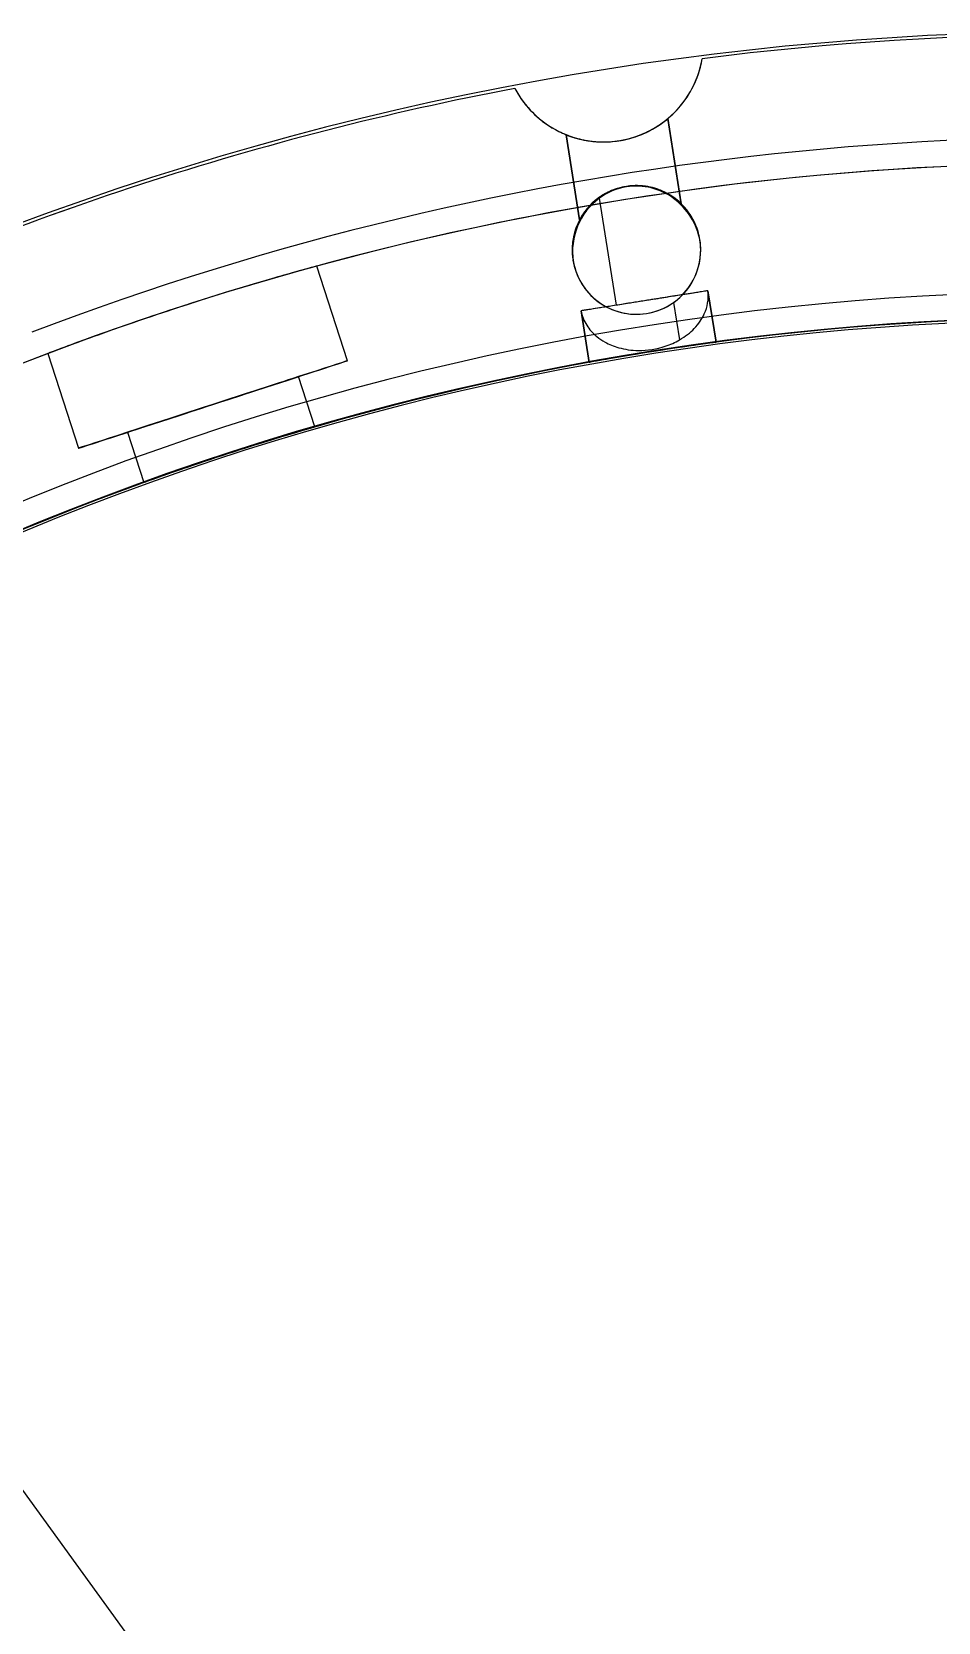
# Model space of a CAD drawing. Header units: millimetres. Extents: x -235 to 540, y -175 to 360.
# Drawn here: x -41 to -5.8, y 57.3 to 119.1 of the extents above; entities that cross this region are included whole.
import ezdxf

# ---------------------------------------------------------------- set-up
doc = ezdxf.new("R2010")
doc.units = ezdxf.units.MM
doc.layers.get('0').update_dxf_attribs({"color": 1, "linetype": 'CONTINUOUS'})

msp = doc.modelspace()

# ---------------------------------------------------------------- linework, layer by layer
at = {"color": 2, "linetype": 'CONTINUOUS'}
for p, q in [((-14.96, 118.056, 2.679), (-14.96, 118.056, 30)), ((-22.253, 116.901, 30), (-22.253, 116.901, 2.679)), ((-16.304, 115.726, 19), (-16.304, 115.726, 17)), ((-16.304, 115.726, 17), (-15.78, 112.415, 17)), ((-15.78, 112.415, 19), (-16.304, 115.726, 19)), ((-15.78, 112.415, 9.5), (-16.304, 115.726, 9.5)), ((-15.78, 112.416, 26.5), (-16.304, 115.726, 26.5)), ((-20.255, 115.1, 17), (-20.255, 115.1, 19)), ((-20.255, 115.1, 19), (-19.731, 111.79, 19)), ((-19.731, 111.79, 17), (-20.255, 115.1, 17)), ((-20.255, 115.1, 9.5), (-19.731, 111.79, 9.5)), ((-20.255, 115.1, 26.5), (-19.731, 111.79, 26.5)), ((-18.302, 108.472, 47.909), (-18.961, 112.633, 31.016)), ((-17.912, 113.09, 31), (-17.912, 113.09, 28.5)), ((-17.912, 113.09, 7.5), (-17.912, 113.09, 1.474)), ((-17.912, 113.09, 15), (-17.912, 113.09, 11.5)), ((-17.912, 113.09, 24.5), (-17.912, 113.09, 21)), ((-17.912, 113.09, 31), (-17.909, 113.07, 31.012)), ((-15.78, 112.415, 17), (-15.78, 112.415, 19)), ((-19.731, 111.79, 19), (-19.731, 111.79, 17)), ((-15.045, 110.967, 31), (-15.051, 111.012, 30.624)), ((-19.99, 110.23, 30.624), (-19.982, 110.184, 31)), ((-28.761, 106.316, 51), (-29.956, 109.994, 51)), ((-14.739, 109.037, 38.5), (-14.739, 109.037, 38.454)), ((-14.739, 109.037, 38.645), (-14.739, 109.037, 38.5)), ((-14.739, 109.037, 54.5), (-14.739, 109.037, 38.645)), ((-14.421, 107.033, 54.5), (-14.739, 109.037, 54.5)), ((-14.739, 109.037, 38.5), (-14.421, 107.033, 38.5)), ((-19.677, 108.255, 38.5), (-19.677, 108.255, 38.645)), ((-19.677, 108.255, 38.454), (-19.677, 108.255, 38.5)), ((-19.677, 108.255, 54.5), (-19.36, 106.251, 54.5)), ((-19.677, 108.255, 38.645), (-19.677, 108.255, 54.5)), ((-19.36, 106.251, 38.5), (-19.677, 108.255, 38.5)), ((-16.076, 108.581, 30.349), (-15.845, 107.125, 36.259)), ((-17.13, 108.152, 0.134), (-17.13, 108.152, 30.317)), ((-14.421, 107.033, 38.5), (-14.421, 107.033, 54.5)), ((-40.418, 106.595, 51), (-39.223, 102.917, 51)), ((-19.36, 106.251, 54.5), (-19.36, 106.251, 38.5)), ((-30.028, 103.742, 51), (-30.663, 105.698, 51)), ((-37.321, 103.535, 51), (-36.685, 101.579, 51)), ((-2.98, 9.546, -20), (-70.798, 102.889, -20)), ((-2.98, 9.546), (-60.864, 89.216)), ((-2.98, 9.546), (-60.805, 89.135))]:
    msp.add_line(p, q, dxfattribs=at)
for centre, radius, start, end in [((0, 0), 119.1, 37.53962, 124.46038), ((0, 0, -7), 119.1, 37.53962, 124.46038), ((0, 0, 2.679), 119, 82.77779, 97.22221), ((0, 0, 30), 119, 82.77779, 97.22221), ((0, 0, 2.679), 119, 100.77779, 115.22221), ((0, 0, 30), 119, 100.77781, 115.22223), ((0, 0, 67), 114, 91.50796, 125.89948), ((0, 0, 35.732), 114, 36.10052, 94.72833), ((0, 0, 35.732), 114, 94.72833, 125.89948), ((-17.521, 110.621, 31), 2.5, 7.94186, 99), ((-17.521, 110.621, 31), 2.5, 99, -169.94189), ((0, 0), 109, 36.10514, 125.89486), ((0, 0), 108, 36.1061, 125.8939), ((0, 0, 67), 108, 91.59175, 125.8939), ((0, 0, -7), 107.9, 37.69948, 124.30052), ((0, 0), 107.9, 37.69948, 124.30052)]:
    msp.add_arc(centre, radius, start, end, dxfattribs=at)
at = {"color": 2, "linetype": 'CONTINUOUS', "extrusion": (0.034772, -0.257213, 0.965729)}
msp.add_arc((-2.926, 116.803, -28.298), 4.093, -36.42206, -16.90141, dxfattribs=at)
at = {"color": 2, "linetype": 'CONTINUOUS', "extrusion": (-0.09453, 0.701765, 0.706109)}
msp.add_arc((5.576, -64.202, 105.445), 6.662, 153.35854, 167.68575, dxfattribs=at)
at = {"color": 2, "linetype": 'CONTINUOUS', "extrusion": (0.045107, -0.256365, 0.965527)}
msp.add_arc((2.2, 116.77, -28.386), 4.037, -162.9125, -127.4972, dxfattribs=at)
at = {"color": 2, "linetype": 'CONTINUOUS', "extrusion": (-0.127648, 0.696335, 0.706275)}
msp.add_arc((-5.833, -64.263, 105.431), 6.801, 12.36311, 24.11708, dxfattribs=at)
at = {"color": 2, "linetype": 'CONTINUOUS', "extrusion": (-0.102516, 0.703413, 0.703349)}
msp.add_arc((2.968, -63.161, 105.674), 5.194, 138.99039, 152.91806, dxfattribs=at)
at = {"color": 2, "linetype": 'CONTINUOUS', "extrusion": (0.038478, -0.259194, 0.965058)}
msp.add_arc((-1.25, 116.67, -28.588), 3.95, -57.44958, -37.13244, dxfattribs=at)
at = {"color": 2, "linetype": 'CONTINUOUS', "extrusion": (0.000206039, 0.001299, 0.999999)}
msp.add_arc((0.018, 0.112, 34.148), 114.846, 65.66091, 96.08479, dxfattribs=at)
at = {"color": 2, "linetype": 'CONTINUOUS', "extrusion": (-0.121116, 0.699821, 0.703976)}
msp.add_arc((-3.43, -63.397, 105.623), 5.466, 24.4426, 37.89485, dxfattribs=at)
at = {"color": 2, "linetype": 'CONTINUOUS', "extrusion": (0.041601, -0.262939, 0.963915)}
msp.add_arc((-0.019, 116.405, -29.075), 3.78, -99.30742, -57.88249, dxfattribs=at)
at = {"color": 2, "linetype": 'CONTINUOUS', "extrusion": (0.440466, -0.892293, 0.099008)}
for centre in [(34.541, 20.555, -109.542), (34.541, 37.472, -107.858)]:
    msp.add_arc(centre, 2.087, -44.20319, -24.71339, dxfattribs=at)
at = {"color": 2, "linetype": 'CONTINUOUS', "extrusion": (0.440467, -0.892293, 0.099007)}
msp.add_arc((34.541, 28.018, -108.799), 2.087, -44.20314, -24.71333, dxfattribs=at)
at = {"color": 2, "linetype": 'CONTINUOUS', "extrusion": (-0.486847, 0.870917, 0.066961)}
for centre, start, end in [((-40.22, 2.091, 109.384), 140.09199, 159.33498), ((-40.22, 19.053, 110.523), 140.09199, 159.33498), ((-40.22, 11.57, 110.02), 140.09198, 159.33497)]:
    msp.add_arc(centre, 2.032, start, end, dxfattribs=at)
at = {"color": 2, "linetype": 'CONTINUOUS', "extrusion": (-0.108286, 0.705849, 0.700037)}
msp.add_arc((1.161, -61.883, 105.944), 3.982, 124.12255, 138.67143, dxfattribs=at)
at = {"color": 2, "linetype": 'CONTINUOUS', "extrusion": (0.611166, -0.791489, 0.00449)}
for centre in [(56.033, 9.963, -101.518), (56.033, 26.963, -101.442)]:
    msp.add_arc(centre, 1.791, -25.34077, -0.22235, dxfattribs=at)
at = {"color": 2, "linetype": 'CONTINUOUS', "extrusion": (0.611167, -0.791489, 0.00449)}
msp.add_arc((56.033, 17.463, -101.485), 1.791, -25.34071, -0.22229, dxfattribs=at)
at = {"color": 2, "linetype": 'CONTINUOUS', "extrusion": (-0.621213, 0.783638, 0.00236)}
for centre, start, end in [((-57.349, 9.259, 100.838), 159.09438, 179.89014), ((-57.349, 26.259, 100.878), 159.09438, 179.89014), ((-57.349, 18.759, 100.861), 159.09437, 179.89007)]:
    msp.add_arc(centre, 1.765, start, end, dxfattribs=at)
at = {"color": 2, "linetype": 'CONTINUOUS', "extrusion": (-0.116615, 0.703302, 0.701261)}
msp.add_arc((-1.739, -62.357, 105.845), 4.398, 38.33357, 47.76553, dxfattribs=at)
at = {"color": 2, "linetype": 'CONTINUOUS', "extrusion": (0.04193, -0.261709, 0.964236)}
msp.add_arc((0.229, 116.482, -28.939), 3.825, -126.54581, -99.53277, dxfattribs=at)
at = {"color": 2, "linetype": 'CONTINUOUS', "extrusion": (-0.113942, 0.70623, 0.698753)}
msp.add_arc((-0.688, -61.389, 106.047), 3.595, 47.81332, 62.06756, dxfattribs=at)
at = {"color": 2, "linetype": 'CONTINUOUS', "extrusion": (0.33667, 0.941612, 0.00449)}
for centre, start, end in [((56.033, 9.037, 101.604), 0.2223, 25.34072), ((56.033, 26.037, 101.68), 0.2223, 25.34072), ((56.033, 18.537, 101.646), 0.22229, 25.34071)]:
    msp.add_arc(centre, 1.791, start, end, dxfattribs=at)
at = {"color": 2, "linetype": 'CONTINUOUS', "extrusion": (-0.348651, -0.93725, 0.00236)}
for centre, start, end in [((-57.349, 9.741, -100.794), -179.89008, -159.09445), ((-57.349, 26.741, -100.753), -179.89008, -159.09445), ((-57.349, 17.241, -100.776), -179.89007, -159.09437)]:
    msp.add_arc(centre, 1.765, start, end, dxfattribs=at)
at = {"color": 2, "linetype": 'CONTINUOUS', "extrusion": (-0.193892, -0.978735, 0.06696)}
for centre in [(-40.22, 16.866, -108.112), (-40.22, 33.828, -106.974)]:
    msp.add_arc(centre, 2.032, -159.33504, -140.09204, dxfattribs=at)
at = {"color": 2, "linetype": 'CONTINUOUS', "extrusion": (-0.193891, -0.978735, 0.066961)}
msp.add_arc((-40.22, 24.349, -107.61), 2.032, -159.33497, -140.09198, dxfattribs=at)
at = {"color": 2, "linetype": 'CONTINUOUS', "extrusion": (0.143175, 0.984733, 0.099008)}
for centre in [(34.541, -1.648, 111.423), (34.541, 15.268, 113.106)]:
    msp.add_arc(centre, 2.087, 24.71333, 44.20314, dxfattribs=at)
at = {"color": 2, "linetype": 'CONTINUOUS', "extrusion": (0.143175, 0.984733, 0.099007)}
msp.add_arc((34.541, 7.805, 112.363), 2.087, 24.71333, 44.20314, dxfattribs=at)
at = {"color": 2, "linetype": 'CONTINUOUS', "extrusion": (-0.112387, 0.70963, 0.695553)}
msp.add_arc((0, -60.154, 106.303), 2.756, 82.83964, 110.51306, dxfattribs=at)
at = {"color": 2, "linetype": 'CONTINUOUS', "extrusion": (-0.142288, 0.886466, 0.440378)}
for centre, start, end in [((-0.24, -42.711, 109.48), 89.27794, 114.00583), ((-0.24, -27.448, 116.966), 89.27794, 114.00583), ((-0.24, -34.182, 113.663), 89.27793, 114.00582)]:
    msp.add_arc(centre, 1.82, start, end, dxfattribs=at)
at = {"color": 2, "linetype": 'CONTINUOUS', "extrusion": (0.148159, -0.894573, 0.421649)}
for centre, start, end in [((0.815, 57.702, -102.29), -89.08421, -56.59579), ((0.815, 73.116, -95.122), -89.08421, -56.59579), ((0.815, 64.502, -99.128), -89.08413, -56.59572)]:
    msp.add_arc(centre, 1.864, start, end, dxfattribs=at)
at = {"color": 2, "linetype": 'CONTINUOUS', "extrusion": (-0.196483, 0.919159, 0.341381)}
for centre, start, end in [((-6.174, -30.853, 113.063), 112.83198, 130.25088), ((-6.174, -14.874, 118.867), 112.83198, 130.25088), ((-6.174, -21.924, 116.306), 112.83197, 130.25087)]:
    msp.add_arc(centre, 2.032, start, end, dxfattribs=at)
at = {"color": 2, "linetype": 'CONTINUOUS', "extrusion": (-0.111194, 0.707997, 0.697407)}
msp.add_arc((0.306, -60.864, 106.155), 3.217, 110.40056, 123.89236, dxfattribs=at)
at = {"color": 2, "linetype": 'CONTINUOUS', "extrusion": (0.256309, -0.928921, 0.267228)}
for centre, start, end in [((12.953, 40.2, -109.307), -58.98006, -42.09319), ((12.953, 56.582, -104.765), -58.98006, -42.09319), ((12.953, 47.427, -107.303), -58.97999, -42.09313)]:
    msp.add_arc(centre, 2.117, start, end, dxfattribs=at)
at = {"color": 2, "linetype": 'CONTINUOUS', "extrusion": (-0.315492, 0.926147, 0.206678)}
for centre, start, end in [((-19.759, -14.552, 114.401), 128.33803, 141.62829), ((-19.759, 2.081, 117.914), 128.33803, 141.62829), ((-19.759, -5.257, 116.364), 128.33802, 141.62828)]:
    msp.add_arc(centre, 2.149, start, end, dxfattribs=at)
at = {"color": 2, "linetype": 'CONTINUOUS', "extrusion": (0.000459447, -0.001358, 0.999999)}
msp.add_arc((0.037, -0.112, 33.841), 115.161, 96.08182, 110.90523, dxfattribs=at)
at = {"color": 2, "linetype": 'CONTINUOUS', "extrusion": (-0.013856, -0.978311, 0.206677)}
for centre in [(-19.759, 33.142, -110.474), (-19.759, 49.775, -106.96)]:
    msp.add_arc(centre, 2.149, -141.62834, -128.33808, dxfattribs=at)
at = {"color": 2, "linetype": 'CONTINUOUS', "extrusion": (-0.013856, -0.978311, 0.206678)}
msp.add_arc((-19.759, 40.48, -108.924), 2.149, -141.62828, -128.33802, dxfattribs=at)
at = {"color": 2, "linetype": 'CONTINUOUS', "extrusion": (-0.043288, 0.962661, 0.267228)}
for centre, start, end in [((12.953, -21.891, 114.385), 42.09314, 58.98), ((12.953, -5.509, 118.928), 42.09314, 58.98), ((12.953, -12.736, 116.923), 42.09313, 58.97999)]:
    msp.add_arc(centre, 2.117, start, end, dxfattribs=at)
at = {"color": 2, "linetype": 'CONTINUOUS', "extrusion": (-0.112525, 0.708919, 0.696256)}
msp.add_arc((-0.077, -60.426, 106.247), 2.926, 62.08378, 82.5265, dxfattribs=at)
at = {"color": 2, "linetype": 'CONTINUOUS', "extrusion": (0.097169, -0.934889, 0.341381)}
for centre, start, end in [((-6.174, 48.712, -106.577), -130.25093, -112.83203), ((-6.174, 64.69, -100.774), -130.25093, -112.83203), ((-6.174, 55.761, -104.017), -130.25087, -112.83197)]:
    msp.add_arc(centre, 2.032, start, end, dxfattribs=at)
at = {"color": 2, "linetype": 'CONTINUOUS', "extrusion": (-0.13553, 0.896573, 0.421649)}
for centre, start, end in [((0.815, -40.473, 110.302), 56.59573, 89.08414), ((0.815, -25.058, 117.47), 56.59573, 89.08414), ((0.815, -31.859, 114.307), 56.59572, 89.08413)]:
    msp.add_arc(centre, 1.864, start, end, dxfattribs=at)
at = {"color": 2, "linetype": 'CONTINUOUS', "extrusion": (0.138609, -0.887049, 0.440377)}
for centre in [(-0.24, 59.77, -101.112), (-0.24, 75.032, -93.626)]:
    msp.add_arc(centre, 1.82, -114.00589, -89.27802, dxfattribs=at)
at = {"color": 2, "linetype": 'CONTINUOUS', "extrusion": (0.138609, -0.887049, 0.440378)}
msp.add_arc((-0.24, 66.503, -97.81), 1.82, -114.00582, -89.27793, dxfattribs=at)
at = {"color": 2, "linetype": 'CONTINUOUS', "extrusion": (0.039676, -0.250841, 0.967215)}
msp.add_arc((-0.025, 108.689, -27.653), 2.432, 63.68602, 89.98117, dxfattribs=at)
at = {"color": 2, "linetype": 'CONTINUOUS', "extrusion": (0.121697, -0.779216, 0.614827)}
msp.add_arc((-0.253, 85.318, -77.39), 1.641, 61.48015, 89.78924, dxfattribs=at)
at = {"color": 2, "linetype": 'CONTINUOUS', "extrusion": (-0.121697, 0.779216, 0.614827)}
msp.add_arc((0.253, -49.434, 105.365), 1.641, -118.51985, -90.21076, dxfattribs=at)
at = {"color": 2, "linetype": 'CONTINUOUS', "extrusion": (-0.121697, 0.779217, 0.614826)}
msp.add_arc((0.253, -62.841, 94.913), 1.641, -118.52008, -90.21103, dxfattribs=at)
at = {"color": 2, "linetype": 'CONTINUOUS', "extrusion": (-0.122012, 0.777004, 0.617558)}
msp.add_arc((0.155, -57.293, 99.32), 1.62, -114.66888, -90.13056, dxfattribs=at)
at = {"color": 2, "linetype": 'CONTINUOUS', "extrusion": (0.122012, -0.777004, 0.617558)}
for centre, end in [((-0.155, 91.507, -72.457), 89.86943), ((-0.155, 78.136, -82.955), 89.86941)]:
    msp.add_arc(centre, 1.62, 65.33102, end, dxfattribs=at)
at = {"color": 2, "linetype": 'CONTINUOUS', "extrusion": (-0.002883, 0.004413, 0.999986)}
msp.add_arc((-17.441, 110.502, 31.562), 2.46, 53.75514, 98.84098, dxfattribs=at)
at = {"color": 2, "linetype": 'CONTINUOUS', "extrusion": (0.01434, -0.008591, 0.99986)}
msp.add_arc((-17.905, 110.845, 29.772), 2.537, 126.20135, 157.7031, dxfattribs=at)
at = {"color": 2, "linetype": 'CONTINUOUS', "extrusion": (0.040114, -0.251565, 0.967009)}
msp.add_arc((0.124, 108.64, -27.743), 2.458, 90.0956, 135.90805, dxfattribs=at)
at = {"color": 2, "linetype": 'CONTINUOUS', "extrusion": (-0.320076, 0.847505, 0.423422)}
msp.add_arc((-23.446, -31.552, 108.048), 2.45, -49.82299, -37.8608, dxfattribs=at)
at = {"color": 2, "linetype": 'CONTINUOUS', "extrusion": (0.320075, -0.847505, 0.423422)}
msp.add_arc((23.446, 55.559, -96.827), 2.45, 130.177, 142.13919, dxfattribs=at)
at = {"color": 2, "linetype": 'CONTINUOUS', "extrusion": (0.320076, -0.847505, 0.423422)}
msp.add_arc((23.446, 70.96, -89.629), 2.45, 130.17701, 142.1392, dxfattribs=at)
at = {"color": 2, "linetype": 'CONTINUOUS', "extrusion": (0.313979, -0.847339, 0.428291)}
msp.add_arc((22.743, 64.733, -92.569), 2.439, 129.79238, 142.03629, dxfattribs=at)
at = {"color": 2, "linetype": 'CONTINUOUS', "extrusion": (-0.313981, 0.847339, 0.42829)}
for centre in [(-22.743, -38.98, 104.775), (-22.743, -23.618, 112.056)]:
    msp.add_arc(centre, 2.439, -50.20757, -37.96367, dxfattribs=at)
at = {"color": 2, "linetype": 'CONTINUOUS', "extrusion": (-0.17568, 0.816928, 0.549331)}
msp.add_arc((-6.406, -48.25, 103.792), 2.062, -63.38292, -45.45339, dxfattribs=at)
at = {"color": 2, "linetype": 'CONTINUOUS', "extrusion": (0.17568, -0.816928, 0.549331)}
for centre, start, end in [((6.406, 70.394, -89.235), 116.61706, 134.54659), ((6.406, 84.599, -79.896), 116.61708, 134.5466)]:
    msp.add_arc(centre, 2.062, start, end, dxfattribs=at)
at = {"color": 2, "linetype": 'CONTINUOUS', "extrusion": (0.166272, -0.812466, 0.558796)}
msp.add_arc((5.249, 79.353, -83.14), 2.014, 113.35248, 134.42947, dxfattribs=at)
at = {"color": 2, "linetype": 'CONTINUOUS', "extrusion": (-0.166272, 0.812466, 0.558795)}
for centre in [(-5.249, -55.718, 99.065), (-5.249, -41.62, 108.565)]:
    msp.add_arc(centre, 2.014, -66.64745, -45.57046, dxfattribs=at)
at = {"color": 2, "linetype": 'CONTINUOUS', "extrusion": (-0.001195, 0.010929, 0.99994)}
msp.add_arc((-17.489, 110.321, 32.267), 2.434, 99.04031, 126.1247, dxfattribs=at)
at = {"color": 2, "linetype": 'CONTINUOUS', "extrusion": (-0.125051, 0.778685, 0.614827)}
msp.add_arc((-0.253, -56.926, 99.524), 1.641, -89.78927, -61.48021, dxfattribs=at)
at = {"color": 2, "linetype": 'CONTINUOUS', "extrusion": (0.125051, -0.778685, 0.614827)}
for centre, start, end in [((0.253, 77.826, -83.231), 90.21071, 118.51977), ((0.253, 91.233, -72.779), 90.21073, 118.51979)]:
    msp.add_arc(centre, 1.641, start, end, dxfattribs=at)
at = {"color": 2, "linetype": 'CONTINUOUS', "extrusion": (0.124067, -0.776678, 0.617558)}
msp.add_arc((0.155, 85.608, -77.088), 1.62, 90.13054, 114.66888, dxfattribs=at)
at = {"color": 2, "linetype": 'CONTINUOUS', "extrusion": (-0.124067, 0.776678, 0.617558)}
for centre, start in [((-0.155, -63.192, 94.689), -89.86971), ((-0.155, -49.821, 105.187), -89.86946)]:
    msp.add_arc(centre, 1.62, start, -65.33104, dxfattribs=at)
at = {"color": 2, "linetype": 'CONTINUOUS', "extrusion": (-0.092932, 0.824082, 0.558796)}
msp.add_arc((5.249, -49.498, 103.256), 2.014, -134.42947, -113.35248, dxfattribs=at)
at = {"color": 2, "linetype": 'CONTINUOUS', "extrusion": (0.092931, -0.824082, 0.558795)}
for centre, start in [((-5.249, 85.573, -78.949), 45.57044), ((-5.249, 71.475, -88.448), 45.57045)]:
    msp.add_arc(centre, 2.014, start, 66.64744, dxfattribs=at)
at = {"color": 2, "linetype": 'CONTINUOUS', "extrusion": (0.085363, -0.831233, 0.549331)}
msp.add_arc((-6.406, 78.332, -84.016), 2.062, 45.45335, 63.38287, dxfattribs=at)
at = {"color": 2, "linetype": 'CONTINUOUS', "extrusion": (-0.085363, 0.831233, 0.549331)}
msp.add_arc((6.406, -40.312, 109.011), 2.062, -134.54665, -116.61713, dxfattribs=at)
at = {"color": 2, "linetype": 'CONTINUOUS', "extrusion": (-0.085362, 0.831234, 0.54933)}
msp.add_arc((6.406, -54.517, 99.672), 2.062, -134.54682, -116.61732, dxfattribs=at)
at = {"color": 2, "linetype": 'CONTINUOUS', "extrusion": (0.038829, -0.253234, 0.966625)}
msp.add_arc((-0.592, 108.55, -27.91), 2.513, 38.62638, 63.9134, dxfattribs=at)
at = {"color": 2, "linetype": 'CONTINUOUS', "extrusion": (0.03677, 0.902892, 0.428291)}
msp.add_arc((22.743, -32.202, 107.988), 2.439, -142.03629, -129.79238, dxfattribs=at)
at = {"color": 2, "linetype": 'CONTINUOUS', "extrusion": (-0.036771, -0.902893, 0.42829)}
for centre, start, end in [((-22.743, 71.511, -89.357), 37.96366, 50.20755), ((-22.743, 56.149, -96.638), 37.96367, 50.20756)]:
    msp.add_arc(centre, 2.439, start, end, dxfattribs=at)
at = {"color": 2, "linetype": 'CONTINUOUS', "extrusion": (-0.042517, -0.904935, 0.423421)}
msp.add_arc((-23.446, 64.166, -92.805), 2.45, 37.86076, 49.82296, dxfattribs=at)
at = {"color": 2, "linetype": 'CONTINUOUS', "extrusion": (0.042517, 0.904935, 0.423421)}
msp.add_arc((23.446, -22.946, 112.07), 2.45, -142.13923, -130.17704, dxfattribs=at)
at = {"color": 2, "linetype": 'CONTINUOUS', "extrusion": (0.042521, 0.904936, 0.423419)}
msp.add_arc((23.447, -38.346, 104.872), 2.45, -142.13937, -130.17716, dxfattribs=at)
at = {"color": 2, "linetype": 'CONTINUOUS', "extrusion": (0.350938, 0.917864, 0.185387)}
msp.add_arc((57.077, -1.354, 100.737), 2.267, -154.29036, -135.92539, dxfattribs=at)
at = {"color": 2, "linetype": 'CONTINUOUS', "extrusion": (-0.35094, -0.917863, 0.185386)}
for centre in [(-57.077, 44.099, -92.672), (-57.077, 27.394, -95.824)]:
    msp.add_arc(centre, 2.267, 25.70958, 44.07455, dxfattribs=at)
at = {"color": 2, "linetype": 'CONTINUOUS', "extrusion": (-0.364033, -0.914607, 0.175995)}
msp.add_arc((-58.402, 35.706, -93.673), 2.243, 24.95231, 43.99201, dxfattribs=at)
at = {"color": 2, "linetype": 'CONTINUOUS', "extrusion": (0.364033, 0.914607, 0.175995)}
msp.add_arc((58.402, 9.084, 101.681), 2.243, -155.04769, -136.00799, dxfattribs=at)
at = {"color": 2, "linetype": 'CONTINUOUS', "extrusion": (0.364038, 0.914605, 0.175991)}
msp.add_arc((58.403, -7.65, 98.688), 2.243, -155.04797, -136.00814, dxfattribs=at)
at = {"color": 2, "linetype": 'CONTINUOUS', "extrusion": (-0.02333, -0.025473, 0.999403)}
msp.add_arc((-87.635, 70.628, 28.506), 2.611, 52.43431, 96.33531, dxfattribs=at)
at = {"color": 2, "linetype": 'CONTINUOUS', "extrusion": (0.610813, 0.791269, 0.028311)}
msp.add_arc((82.719, 14.826, 79.789), 1.546, -164.92969, -153.0293, dxfattribs=at)
at = {"color": 2, "linetype": 'CONTINUOUS', "extrusion": (-0.610814, -0.791268, 0.02831)}
for centre in [(-82.719, 28.656, -78.557), (-82.719, 11.663, -79.039)]:
    msp.add_arc(centre, 1.546, 15.07022, 26.97062, dxfattribs=at)
at = {"color": 2, "linetype": 'CONTINUOUS', "extrusion": (-0.621589, -0.782998, 0.023247)}
msp.add_arc((-83.756, 20.746, -77.767), 1.51, 13.60741, 25.98657, dxfattribs=at)
at = {"color": 2, "linetype": 'CONTINUOUS', "extrusion": (0.621589, 0.782998, 0.023247)}
msp.add_arc((83.756, 24.742, 78.825), 1.51, -166.39258, -154.01343, dxfattribs=at)
at = {"color": 2, "linetype": 'CONTINUOUS', "extrusion": (0.621593, 0.782996, 0.023245)}
msp.add_arc((83.757, 7.747, 78.429), 1.51, -166.39304, -154.01381, dxfattribs=at)
at = {"color": 2, "linetype": 'CONTINUOUS', "extrusion": (0.044019, -0.254404, 0.966096)}
msp.add_arc((1.711, 108.418, -28.139), 2.612, 135.07478, 167.2789, dxfattribs=at)
at = {"color": 2, "linetype": 'CONTINUOUS', "extrusion": (-0.833126, 0.552595, 0.023247)}
msp.add_arc((-83.756, 15.244, 78.604), 1.51, -25.98667, -13.60753, dxfattribs=at)
at = {"color": 2, "linetype": 'CONTINUOUS', "extrusion": (0.833125, -0.552595, 0.023247)}
msp.add_arc((83.756, 11.248, -77.988), 1.51, 154.0133, 166.39243, dxfattribs=at)
at = {"color": 2, "linetype": 'CONTINUOUS', "extrusion": (0.833126, -0.552595, 0.023247)}
msp.add_arc((83.756, 28.244, -77.593), 1.51, 154.01332, 166.39246, dxfattribs=at)
at = {"color": 2, "linetype": 'CONTINUOUS', "extrusion": (0.825433, -0.56379, 0.028311)}
msp.add_arc((82.719, 21.159, -78.77), 1.546, 153.0293, 164.92969, dxfattribs=at)
at = {"color": 2, "linetype": 'CONTINUOUS', "extrusion": (-0.825434, 0.563789, 0.028311)}
for centre in [(-82.719, 7.33, 79.576), (-82.719, 24.323, 80.058)]:
    msp.add_arc(centre, 1.546, -26.97063, -15.07026, dxfattribs=at)
at = {"color": 2, "linetype": 'CONTINUOUS', "extrusion": (-0.628843, 0.757351, 0.175996)}
msp.add_arc((-58.402, -0.268, 100.009), 2.243, -43.99205, -24.95238, dxfattribs=at)
at = {"color": 2, "linetype": 'CONTINUOUS', "extrusion": (0.628843, -0.757352, 0.175997)}
msp.add_arc((58.402, 26.354, -95.345), 2.243, 136.00794, 155.04759, dxfattribs=at)
at = {"color": 2, "linetype": 'CONTINUOUS', "extrusion": (0.628843, -0.757352, 0.175996)}
msp.add_arc((58.402, 43.089, -92.353), 2.243, 136.00795, 155.04761, dxfattribs=at)
at = {"color": 2, "linetype": 'CONTINUOUS', "extrusion": (0.617398, -0.764495, 0.185387)}
msp.add_arc((57.077, 36.729, -94.063), 2.267, 135.92539, 154.29036, dxfattribs=at)
at = {"color": 2, "linetype": 'CONTINUOUS', "extrusion": (-0.617399, 0.764494, 0.185386)}
for centre in [(-57.077, -8.723, 99.346), (-57.077, 7.982, 102.498)]:
    msp.add_arc(centre, 2.267, -44.07456, -25.70959, dxfattribs=at)
at = {"color": 2, "linetype": 'CONTINUOUS', "extrusion": (0.03554, -0.256306, 0.965942)}
msp.add_arc((-2.317, 108.372, -28.204), 2.656, -11.14126, 39.24725, dxfattribs=at)
at = {"color": 2, "linetype": 'CONTINUOUS', "extrusion": (0.685374, 0.728191, 0.001033)}
msp.add_arc((89.785, 16.929, 71.062), 1.247, -179.87894, -164.89904, dxfattribs=at)
at = {"color": 2, "linetype": 'CONTINUOUS', "extrusion": (-0.685646, -0.727935, 0.000969934)}
msp.add_arc((-89.81, 26.566, -70.986), 1.246, 0.11161, 15.10125, dxfattribs=at)
at = {"color": 2, "linetype": 'CONTINUOUS', "extrusion": (-0.685374, -0.72819, 0.001033)}
msp.add_arc((-89.785, 9.571, -71.035), 1.247, 0.12096, 15.10087, dxfattribs=at)
at = {"color": 2, "linetype": 'CONTINUOUS', "extrusion": (-0.687561, -0.726126, 0.000737843)}
msp.add_arc((-89.988, 19.05, -70.764), 1.237, 0.08514, 13.52784, dxfattribs=at)
at = {"color": 2, "linetype": 'CONTINUOUS', "extrusion": (0.687886, 0.725818, 0.000669909)}
msp.add_arc((90.019, 26.454, 70.756), 1.236, -179.92535, -166.47167, dxfattribs=at)
at = {"color": 2, "linetype": 'CONTINUOUS', "extrusion": (0.687561, 0.726126, 0.000737768)}
msp.add_arc((89.988, 9.45, 70.785), 1.237, -179.91479, -166.47262, dxfattribs=at)
at = {"color": 2, "linetype": 'CONTINUOUS', "extrusion": (0.032844, -0.017358, 0.99931)}
msp.add_arc((89.616, 68.129, 28.41), 2.623, 95.48488, 125.85639, dxfattribs=at)
at = {"color": 2, "linetype": 'CONTINUOUS', "extrusion": (0.876853, -0.480758, 0.001033)}
msp.add_arc((89.785, 19.071, -71.025), 1.247, 164.89904, 179.87894, dxfattribs=at)
at = {"color": 2, "linetype": 'CONTINUOUS', "extrusion": (-0.876853, 0.480758, 0.001033)}
for centre in [(-89.785, 9.429, 71.055), (-89.785, 26.429, 71.072)]:
    msp.add_arc(centre, 1.247, -15.10091, -0.12101, dxfattribs=at)
at = {"color": 2, "linetype": 'CONTINUOUS', "extrusion": (-0.878294, 0.47812, 0.000737868)}
msp.add_arc((-89.988, 16.95, 70.791), 1.237, -13.52796, -0.08514, dxfattribs=at)
at = {"color": 2, "linetype": 'CONTINUOUS', "extrusion": (0.878294, -0.47812, 0.000737884)}
msp.add_arc((89.988, 9.55, -70.771), 1.237, 166.47199, 179.91481, dxfattribs=at)
at = {"color": 2, "linetype": 'CONTINUOUS', "extrusion": (0.878294, -0.47812, 0.000737877)}
msp.add_arc((89.988, 26.55, -70.759), 1.237, 166.47202, 179.91481, dxfattribs=at)
at = {"color": 2, "linetype": 'CONTINUOUS', "extrusion": (0.04556, -0.25481, 0.965917)}
msp.add_arc((2.384, 108.369, -28.215), 2.661, 166.8014, -142.94583, dxfattribs=at)
at = {"color": 2, "linetype": 'CONTINUOUS', "extrusion": (0.019065, -0.120369, 0.992546)}
for centre, radius, start, end in [((-0.021, 114.893, 16.746), 2.521, -63.39781, 0.08805), ((0.002, 114.869, 16.746), 2.491, -135.9386, -90.03506)]:
    msp.add_arc(centre, radius, start, end, dxfattribs=at)
at = {"color": 2, "linetype": 'CONTINUOUS', "extrusion": (0.019064, -0.120369, 0.992546)}
msp.add_arc((0.029, 114.896, 16.746), 2.529, 179.97188, -135.93661, dxfattribs=at)
at = {"color": 2, "linetype": 'CONTINUOUS', "extrusion": (0.036708, -0.256742, 0.965783)}
msp.add_arc((-1.809, 108.347, -28.27), 2.619, -43.32376, -11.18143, dxfattribs=at)
at = {"color": 2, "linetype": 'CONTINUOUS', "extrusion": (0.290567, -0.956756, 0.013744)}
msp.add_arc((-2.202, 52.559, -113.222), 5.503, 22.14264, 61.469, dxfattribs=at)
at = {"color": 2, "linetype": 'CONTINUOUS', "extrusion": (-0.292484, 0.956134, 0.016125)}
msp.add_arc((1.973, 49.159, 114.729), 5.503, -150.52908, -120.82531, dxfattribs=at)
at = {"color": 2, "linetype": 'CONTINUOUS', "extrusion": (-0.267823, 0.963468, 0.000706417)}
msp.add_arc((4.899, 50.92, 114.034), 5.496, -179.9974, -150.51593, dxfattribs=at)
at = {"color": 2, "linetype": 'CONTINUOUS', "extrusion": (0.265698, -0.964056, 0.000308728)}
msp.add_arc((-5.149, 51.035, -113.984), 5.495, 0.00123, 22.14871, dxfattribs=at)
at = {"color": 2, "linetype": 'CONTINUOUS', "extrusion": (0.308678, -0.950082, 0.045399)}
msp.add_arc((-0.002, 56.123, -111.317), 5.495, 61.43315, 120.86201, dxfattribs=at)
at = {"color": 2, "linetype": 'CONTINUOUS', "extrusion": (-0.308719, 0.950069, 0.045399)}
msp.add_arc((-0.002, 45.772, 115.948), 5.495, -120.86201, -61.43315, dxfattribs=at)
at = {"color": 2, "linetype": 'CONTINUOUS', "extrusion": (0.156434, -0.987688, 8.13179e-17)}
for centre, radius, start, end in [((0, 54.5, -110), 2.5, 0, 180), ((-1.592, 46.723, -110), 2.942, 30.49354, 36.98121), ((-3.432, 45.667, -110), 5.063, 22.31711, 30.22125), ((-6.727, 44.286, -110), 8.636, 17.74603, 22.49443), ((-10.811, 42.969, -110), 12.927, 14.15937, 17.788), ((-17.44, 41.33, -110), 19.755, 9.50913, 14.06426), ((-25.585, 39.922, -110), 28.021, 6.70896, 9.59713), ((-33.682, 38.985, -110), 36.172, 3.03349, 6.6847), ((-39.481, 38.652, -110), 41.981, -0.00914, 3.06845), ((38.944, 38.663, -110), 41.444, 176.1354, -179.97619), ((32.386, 39.108, -110), 34.871, 173.01955, 176.13874), ((24.844, 40.03, -110), 27.273, 170.07639, 173.01713), ((15.819, 41.666, -110), 18.101, 164.46125, 170.25412), ((8.773, 43.585, -110), 10.799, 160.16725, 164.25826), ((4.92, 44.993, -110), 6.696, 154.17975, 160.3081), ((2.379, 46.23, -110), 3.87, 146.17184, 154.27846), ((0.864, 47.252, -110), 2.043, 133.9304, 146.35427), ((0.205, 47.934, -110), 1.094, 118.11559, 133.83562), ((0.015, 48.286, -110), 0.694, 96.69992, 118.01168), ((0, 48.362, -110), 0.618, 73.06213, 96.11818), ((-0.055, 48.188, -110), 0.799, 57.43412, 72.91879), ((-0.272, 47.85, -110), 1.201, 45.59938, 57.39208), ((-0.755, 47.355, -110), 1.894, 36.93496, 45.63813)]:
    msp.add_arc(centre, radius, start, end, dxfattribs=at)
at = {"color": 2, "linetype": 'CONTINUOUS', "extrusion": (0.040845, -0.259782, 0.964803)}
msp.add_arc((-0.134, 108.136, -28.666), 2.455, -89.76496, -43.97114, dxfattribs=at)
at = {"color": 2, "linetype": 'CONTINUOUS', "extrusion": (0.123272, -0.778309, 0.615661)}
for centre, radius, start, end in [((-1.474, 98.081, -63.007), 3.974, -12.12301, -0.80948), ((-1.228, 98.026, -63.007), 3.722, -22.23523, -12.10267), ((1.08, 97.977, -63.007), 3.566, -165.25342, -151.35505), ((-0.781, 97.833, -63.007), 3.235, -38.74145, -22.05621), ((0.684, 97.766, -63.007), 3.117, -151.26732, -141.76123), ((0.348, 97.494, -63.007), 2.686, -141.87749, -127.17748), ((0.071, 97.122, -63.007), 2.222, -127.29712, -105.83152), ((0, 96.892, -63.007), 1.981, -105.65859, -74.7018)]:
    msp.add_arc(centre, radius, start, end, dxfattribs=at)
at = {"color": 2, "linetype": 'CONTINUOUS', "extrusion": (0.123281, -0.778307, 0.615663)}
msp.add_arc((1.457, 98.08, -63.007), 3.956, -179.20638, -165.20069, dxfattribs=at)
at = {"color": 2, "linetype": 'CONTINUOUS', "extrusion": (0.04227, -0.257939, 0.965236)}
msp.add_arc((0.642, 108.233, -28.492), 2.517, -141.98979, -116.71557, dxfattribs=at)
at = {"color": 2, "linetype": 'CONTINUOUS', "extrusion": (0.041332, -0.260585, 0.964566)}
msp.add_arc((0.026, 108.081, -28.762), 2.426, -116.39705, -90.04605, dxfattribs=at)
at = {"color": 2, "linetype": 'CONTINUOUS', "extrusion": (0.019066, -0.120363, 0.992547)}
msp.add_arc((0.001, 114.863, 16.747), 2.485, -89.99373, -63.5108, dxfattribs=at)
at = {"color": 2, "linetype": 'CONTINUOUS', "extrusion": (-0.327293, 0.944823, 0.013744)}
msp.add_arc((-2.202, 49.432, 114.624), 5.503, -61.469, -22.14264, dxfattribs=at)
at = {"color": 2, "linetype": 'CONTINUOUS', "extrusion": (0.123285, -0.778315, 0.615652)}
msp.add_arc((-0.283, 97.43, -63.008), 2.596, -57.56524, -38.67829, dxfattribs=at)
at = {"color": 2, "linetype": 'CONTINUOUS', "extrusion": (0.325377, -0.945447, 0.016125)}
msp.add_arc((1.973, 52.828, -113.084), 5.503, 120.82531, 150.52908, dxfattribs=at)
at = {"color": 2, "linetype": 'CONTINUOUS', "extrusion": (0.123285, -0.778324, 0.61564)}
msp.add_arc((-0.051, 97.073, -63.009), 2.171, -74.64893, -57.70306, dxfattribs=at)
at = {"color": 2, "linetype": 'CONTINUOUS', "extrusion": (-0.150939, 0.988486, 0.01065)}
msp.add_arc((0.6, 37.348, 108.379), 2.5, -145.63742, -112.12404, dxfattribs=at)
at = {"color": 2, "linetype": 'CONTINUOUS', "extrusion": (0.139004, -0.990291, 0.001142)}
msp.add_arc((-1.903, 54.623, -107.936), 2.5, 0.00177, 44.88789, dxfattribs=at)
at = {"color": 2, "linetype": 'CONTINUOUS', "extrusion": (-0.136877, 0.990588, 0.000531882)}
msp.add_arc((2.135, 38.443, 108.02), 2.5, -179.99911, -145.63219, dxfattribs=at)
at = {"color": 2, "linetype": 'CONTINUOUS', "extrusion": (0.349639, -0.936884, 0.000706354)}
msp.add_arc((4.899, 51.08, -113.962), 5.496, 150.51593, 179.9974, dxfattribs=at)
at = {"color": 2, "linetype": 'CONTINUOUS', "extrusion": (-0.351704, 0.936111, 0.000308615)}
msp.add_arc((-5.149, 50.965, 114.015), 5.495, -22.14871, -0.00123, dxfattribs=at)
at = {"color": 2, "linetype": 'CONTINUOUS', "extrusion": (-0.173816, 0.984777, 0.001142)}
msp.add_arc((-1.903, 38.377, 108.042), 2.5, -44.88789, -0.00177, dxfattribs=at)
at = {"color": 2, "linetype": 'CONTINUOUS', "extrusion": (0.175931, -0.984402, 0.000531882)}
msp.add_arc((2.135, 54.557, -107.97), 2.5, 145.63219, 179.9991, dxfattribs=at)
at = {"color": 2, "linetype": 'CONTINUOUS', "extrusion": (0.161907, -0.986749, 0.01065)}
msp.add_arc((0.6, 55.647, -107.388), 2.5, 112.12404, 145.63742, dxfattribs=at)
at = {"color": 2, "linetype": 'CONTINUOUS', "extrusion": (-0.156445, 0.987481, 0.020145)}
msp.add_arc((-0.005, 36.317, 108.703), 2.5, -112.12787, -44.87355, dxfattribs=at)
at = {"color": 2, "linetype": 'CONTINUOUS', "extrusion": (0.15636, -0.987495, 0.020145)}
msp.add_arc((-0.005, 56.664, -106.83), 2.5, 44.87355, 112.12787, dxfattribs=at)
at = {"color": 2, "linetype": 'CONTINUOUS', "extrusion": (-0.309017, 0.951057, -9.7549e-17)}
for start, end in [(0, -179.99672), (-179.99672, 0)]:
    msp.add_arc((0, 51, 110), 5.5, start, end, dxfattribs=at)
at = {"color": 2, "linetype": 'CONTINUOUS', "extrusion": (0.309017, -0.951057, 9.7549e-17)}
for start, end in [(0.00328, 180), (180, 0.00328)]:
    msp.add_arc((0, 51, -110), 3.5, start, end, dxfattribs=at)
at = {"color": 2, "linetype": 'CONTINUOUS', "extrusion": (-0.30862, 0.95076, 0.028439)}
msp.add_arc((0.031, 47.908, 109.307), 3.499, -129.06423, -78.18558, dxfattribs=at)
at = {"color": 2, "linetype": 'CONTINUOUS', "extrusion": (0.305776, -0.951859, 0.021576)}
msp.add_arc((-0.36, 53.318, -106.8), 3.5, 44.78289, 78.18667, dxfattribs=at)
at = {"color": 2, "linetype": 'CONTINUOUS', "extrusion": (-0.287312, 0.957834, 0.002271)}
msp.add_arc((2.455, 50.755, 108.11), 3.5, -179.99551, -129.0396, dxfattribs=at)
at = {"color": 2, "linetype": 'CONTINUOUS', "extrusion": (0.285406, -0.958405, 0.001585)}
msp.add_arc((-2.67, 51.171, -107.915), 3.5, 0.00353, 44.8001, dxfattribs=at)
at = {"color": 2, "linetype": 'CONTINUOUS', "extrusion": (0.309164, -0.950583, 0.028439)}
msp.add_arc((0.031, 54.05, -106.406), 3.499, 78.18558, 129.06423, dxfattribs=at)
at = {"color": 2, "linetype": 'CONTINUOUS', "extrusion": (0.330561, -0.943782, 0.002271)}
msp.add_arc((2.455, 51.245, -107.878), 3.5, 129.0396, 179.99551, dxfattribs=at)
at = {"color": 2, "linetype": 'CONTINUOUS', "extrusion": (-0.31211, 0.949801, 0.021576)}
msp.add_arc((-0.36, 48.659, 109.001), 3.5, -78.18667, -44.78289, dxfattribs=at)
at = {"color": 2, "linetype": 'CONTINUOUS', "extrusion": (-0.332438, 0.943124, 0.001585)}
msp.add_arc((-2.67, 50.829, 108.077), 3.5, -44.8001, -0.00353, dxfattribs=at)

doc.saveas('drawing.dxf')
